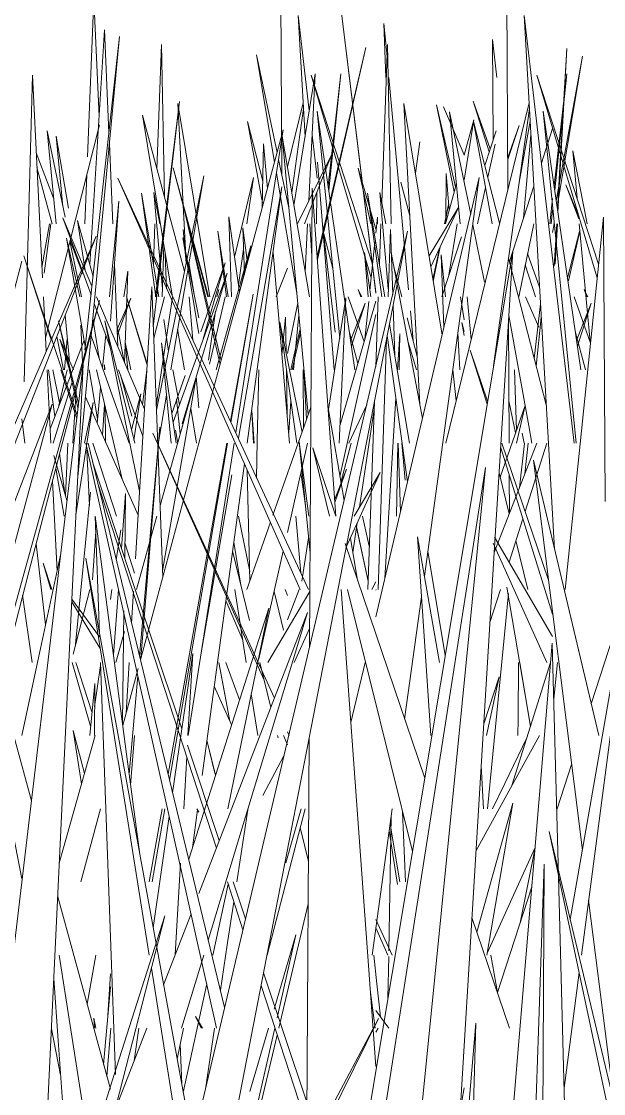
# Model space of a CAD drawing. Header units: millimetres. Extents: x -9575 to 27274, y -4387 to 11354.
# Drawn here: x -7064.97 to -7043, y 3075.11 to 3115.56 of the extents above; entities that cross this region are included whole.
import ezdxf

# ---------------------------------------------------------------- set-up
doc = ezdxf.new("R2010")
doc.units = ezdxf.units.MM
doc.layers.add('G-IMPT', color=8, linetype='Continuous', lineweight=9)

# ---------------------------------------------------------------- blocks, each defined once
blk = doc.blocks.new('Grass Array - 25_dwg-439225-North')
at = {"layer": 'G-IMPT'}
for p, q in [((-7062.48, 3110.453), (-7062.242, 3116.428)), ((-7062.041, 3111.981), (-7062.242, 3116.428)), ((-7052.11, 3109.515), (-7052.932, 3116.185)), ((-7052.115, 3109.533), (-7052.932, 3116.185)), ((-7051.172, 3114.236), (-7051.287, 3115.482)), ((-7051.212, 3113.449), (-7051.287, 3115.482)), ((-7062.394, 3106.389), (-7061.834, 3115.25)), ((-7061.671, 3111.364), (-7061.834, 3115.25)), ((-7053.809, 3106.694), (-7051.971, 3114.581)), ((-7053.801, 3106.583), (-7051.971, 3114.581)), ((-7056.1, 3114.301), (-7055.413, 3110.258)), ((-7056.1, 3114.301), (-7055.318, 3110.612)), ((-7055.318, 3110.612), (-7056.1, 3114.301)), ((-7054.685, 3108.616), (-7053.885, 3113.589)), ((-7054.124, 3108.799), (-7053.885, 3113.589)), ((-7050.361, 3105.432), (-7051.099, 3113.449)), ((-7048.409, 3107.931), (-7048.807, 3112.151)), ((-7048.014, 3108.287), (-7048.807, 3112.151)), ((-7059.287, 3105.241), (-7060.405, 3112.031)), ((-7058.817, 3106.131), (-7060.405, 3112.031)), ((-7048.258, 3109.577), (-7047.894, 3111.849)), ((-7048.258, 3110.515), (-7047.894, 3111.849)), ((-7063.661, 3107.931), (-7064.001, 3111.441)), ((-7063.327, 3108.176), (-7064.001, 3111.441)), ((-7047.05, 3111.439), (-7047.479, 3110.128)), ((-7047.479, 3110.128), (-7047.05, 3111.439)), ((-7046.616, 3110.425), (-7046.179, 3111.635)), ((-7046.615, 3110.351), (-7046.179, 3111.635)), ((-7061.527, 3107.931), (-7061.653, 3110.952)), ((-7047.089, 3110.935), (-7047.365, 3109.682)), ((-7063.755, 3108.894), (-7064.411, 3110.601)), ((-7054.552, 3107.931), (-7053.273, 3110.526)), ((-7054.282, 3107.931), (-7053.273, 3110.526)), ((-7044, 3108.896), (-7044.162, 3110.682)), ((-7043.622, 3107.931), (-7044.162, 3110.682)), ((-7055.262, 3110.351), (-7054.876, 3108.527)), ((-7054.876, 3108.527), (-7055.262, 3110.351)), ((-7053.8, 3110.258), (-7053.172, 3102.413)), ((-7063.814, 3107.931), (-7064.384, 3110.051)), ((-7062.58, 3107.931), (-7062.507, 3109.778)), ((-7057.912, 3105.172), (-7059.242, 3110.035)), ((-7057.939, 3105.172), (-7059.242, 3110.035)), ((-7055.342, 3109.841), (-7054.573, 3105.313)), ((-7051.596, 3107.731), (-7052.258, 3110.029)), ((-7051.788, 3107.931), (-7052.258, 3110.029)), ((-7050.644, 3109.495), (-7050.311, 3108.231)), ((-7048.965, 3107.931), (-7048.551, 3109.444)), ((-7047.451, 3109.293), (-7047.752, 3107.931)), ((-7053.817, 3109.126), (-7053.835, 3107.931)), ((-7053.835, 3107.931), (-7053.817, 3109.126)), ((-7051.596, 3105.308), (-7052.077, 3109.222)), ((-7051.596, 3105.347), (-7052.07, 3109.191)), ((-7057.432, 3102.769), (-7058.877, 3108.69)), ((-7057.471, 3102.624), (-7058.877, 3108.69)), ((-7049.584, 3106.714), (-7048.458, 3108.572)), ((-7049.516, 3106.302), (-7048.458, 3108.572)), ((-7048.996, 3107.931), (-7048.846, 3108.65)), ((-7048.989, 3107.931), (-7048.846, 3108.65)), ((-7057.048, 3105.172), (-7057.141, 3108.193)), ((-7056.737, 3105.348), (-7057.141, 3108.193)), ((-7062.56, 3106.165), (-7062.857, 3108.053)), ((-7062.857, 3108.053), (-7062.269, 3105.94)), ((-7056.619, 3107.778), (-7056.557, 3106.014)), ((-7056.619, 3107.778), (-7056.44, 3106.45)), ((-7054.258, 3106.107), (-7054.167, 3107.931)), ((-7048.835, 3105.984), (-7048.523, 3107.931)), ((-7047.49, 3105.731), (-7047.933, 3107.891)), ((-7043.508, 3103.469), (-7043.913, 3107.931)), ((-7062.705, 3105.172), (-7063.14, 3107.276)), ((-7062.656, 3106.038), (-7063.137, 3107.289)), ((-7057.553, 3107.653), (-7057.227, 3105.172)), ((-7057.553, 3107.653), (-7057.168, 3105.172)), ((-7057.168, 3105.172), (-7057.553, 3107.653)), ((-7048.361, 3107.432), (-7049.101, 3105.172)), ((-7049.101, 3105.172), (-7048.361, 3107.432)), ((-7057.619, 3102.413), (-7056.31, 3107.092)), ((-7056.697, 3105.495), (-7056.31, 3107.092)), ((-7049.436, 3105.822), (-7049.19, 3107)), ((-7049.424, 3105.747), (-7049.162, 3107.06)), ((-7058.205, 3103.856), (-7057.285, 3106.459)), ((-7058.109, 3103.59), (-7057.285, 3106.459)), ((-7051.785, 3105.172), (-7052.019, 3106.846)), ((-7051.877, 3105.172), (-7052.019, 3106.846)), ((-7049.132, 3106.757), (-7049.021, 3104.018)), ((-7049.132, 3106.757), (-7048.969, 3105.172)), ((-7048.969, 3105.172), (-7049.132, 3106.757)), ((-7061.331, 3103.283), (-7061.463, 3106.41)), ((-7061.1, 3105.172), (-7060.953, 3106.138)), ((-7061.075, 3102.68), (-7060.953, 3106.138)), ((-7055.354, 3105.172), (-7054.934, 3106.251)), ((-7050.913, 3106.306), (-7050.616, 3105.172)), ((-7050.616, 3105.172), (-7050.913, 3106.306)), ((-7057.591, 3105.172), (-7057.517, 3105.454)), ((-7061.36, 3103.953), (-7060.845, 3105.118)), ((-7061.351, 3103.744), (-7060.845, 3105.118)), ((-7060.227, 3102.614), (-7061.002, 3105.176)), ((-7060.226, 3102.627), (-7061.002, 3105.176)), ((-7059.977, 3103.615), (-7059.573, 3105.172)), ((-7059.881, 3101.051), (-7059.273, 3105.158)), ((-7054.934, 3103.038), (-7054.539, 3104.95)), ((-7052.944, 3100.343), (-7051.596, 3105.006)), ((-7047.997, 3103.568), (-7048.148, 3105.172)), ((-7063.159, 3102.747), (-7063.326, 3104.475)), ((-7057.915, 3102.779), (-7057.64, 3104.631)), ((-7054.702, 3102.413), (-7054.495, 3104.48)), ((-7052.948, 3098.398), (-7051.596, 3104.505)), ((-7050.186, 3103.525), (-7050.289, 3104.644)), ((-7062.65, 3102.413), (-7062.733, 3104.099)), ((-7062.036, 3102.842), (-7062.277, 3104.372)), ((-7061.098, 3102.736), (-7061.367, 3104.13)), ((-7054.998, 3104.409), (-7055.137, 3102.967)), ((-7054.998, 3104.409), (-7054.977, 3103.033)), ((-7054.977, 3103.033), (-7054.998, 3104.409)), ((-7050.41, 3104.383), (-7050.028, 3102.922)), ((-7050.028, 3102.922), (-7050.41, 3104.383)), ((-7058.821, 3102.413), (-7059.075, 3103.952)), ((-7054.755, 3102.413), (-7054.433, 3103.821)), ((-7054.725, 3102.765), (-7054.446, 3103.96)), ((-7063.349, 3102.413), (-7063.24, 3103.582)), ((-7050.065, 3102.413), (-7050.394, 3103.555)), ((-7063.787, 3102.413), (-7063.532, 3101.176)), ((-7063.556, 3101.068), (-7063.251, 3102.413)), ((-7054.967, 3102.413), (-7054.94, 3100.697)), ((-7054.94, 3100.697), (-7054.967, 3102.413)), ((-7054.725, 3102.765), (-7054.807, 3102.413)), ((-7054.338, 3102.413), (-7054.327, 3100.204)), ((-7054.327, 3100.204), (-7054.338, 3102.413)), ((-7054.205, 3100.553), (-7054.316, 3102.413)), ((-7048.686, 3102.413), (-7048.566, 3101.247)), ((-7048.566, 3101.247), (-7048.686, 3102.413)), ((-7046.287, 3100.139), (-7046.363, 3102.413)), ((-7061.235, 3102.227), (-7060.801, 3100.669)), ((-7059.295, 3100.773), (-7058.787, 3102.209)), ((-7063.032, 3099.654), (-7062.9, 3101.614)), ((-7054.801, 3101.235), (-7054.884, 3100.051)), ((-7046.322, 3100.037), (-7046.571, 3101.251)), ((-7058.367, 3099.654), (-7058.583, 3100.964)), ((-7056.181, 3099.654), (-7056.271, 3100.867)), ((-7056.21, 3099.654), (-7056.271, 3100.867)), ((-7052.615, 3099.654), (-7051.939, 3101.104)), ((-7052.205, 3097.241), (-7051.654, 3100.937)), ((-7063.303, 3097.663), (-7063.226, 3099.654)), ((-7052.909, 3098.171), (-7052.52, 3099.654)), ((-7062.398, 3097.3), (-7062.501, 3099.392)), ((-7051.842, 3095.764), (-7052.093, 3096.895)), ((-7052.46, 3095.528), (-7052.293, 3096.649)), ((-7051.889, 3094.446), (-7052.336, 3096.553)), ((-7051.889, 3094.446), (-7052.319, 3096.473))]:
    blk.add_line(p, q, dxfattribs=at)
blk = doc.blocks.new('Grass Array - 25_dwg-V17-North')
at = {"layer": 'G-IMPT'}
for p, q in [((-7052.11, 3109.515), (-7052.932, 3116.185)), ((-7052.115, 3109.533), (-7052.932, 3116.185)), ((-7053.521, 3107.931), (-7051.971, 3114.581)), ((-7053.492, 3107.931), (-7051.971, 3114.581)), ((-7058.864, 3108.651), (-7059.242, 3110.035)), ((-7058.862, 3108.614), (-7059.242, 3110.035)), ((-7051.738, 3106.464), (-7052.077, 3109.222)), ((-7051.731, 3106.443), (-7052.07, 3109.191)), ((-7060.232, 3102.633), (-7060.988, 3105.13)), ((-7060.23, 3102.641), (-7060.988, 3105.13))]:
    blk.add_line(p, q, dxfattribs=at)
blk = doc.blocks.new('Grass Array - Grass Array-440235-North')
for name in ['Grass Array - 25_dwg-439225-North', 'Grass Array - 25_dwg-V17-North']:
    blk.add_blockref(name, (0, 0))
blk = doc.blocks.new('Grass Array - 25_dwg-V27-North')
at = {"layer": 'G-IMPT'}
for p, q in [((-7059.487, 3108.62), (-7059.01, 3112.543)), ((-7059.471, 3108.559), (-7059.01, 3112.543)), ((-7059.993, 3104.04), (-7059.62, 3107.265)), ((-7059.907, 3105.172), (-7059.638, 3107.376))]:
    blk.add_line(p, q, dxfattribs=at)
blk = doc.blocks.new('Grass Array - 25_dwg-V31-North')
at = {"layer": 'G-IMPT'}
for p, q in [((-7059.487, 3108.62), (-7059.01, 3112.543)), ((-7059.471, 3108.559), (-7059.01, 3112.543)), ((-7059.993, 3104.04), (-7059.62, 3107.265)), ((-7059.907, 3105.172), (-7059.638, 3107.376)), ((-7060.402, 3101.102), (-7060.242, 3102.413))]:
    blk.add_line(p, q, dxfattribs=at)
blk = doc.blocks.new('Grass Array - 25_dwg-V35-North')
at = {"layer": 'G-IMPT'}
for p, q in [((-7059.993, 3104.04), (-7059.01, 3112.543)), ((-7059.907, 3105.172), (-7059.01, 3112.543)), ((-7060.402, 3101.102), (-7060.242, 3102.413))]:
    blk.add_line(p, q, dxfattribs=at)
blk = doc.blocks.new('Grass Array - Grass Array-440908-North')
for name in ['Grass Array - 25_dwg-V27-North', 'Grass Array - 25_dwg-V31-North', 'Grass Array - 25_dwg-V35-North', 'Grass Array - 25_dwg-V35-North']:
    blk.add_blockref(name, (0, 0))
blk = doc.blocks.new('Grass Array - 25_dwg-V18-North')
at = {"layer": 'G-IMPT'}
for p, q in [((-6307.125, 3109.977), (-6306.879, 3114.546)), ((-6307.125, 3110.26), (-6306.879, 3114.546)), ((-6307.352, 3106.328), (-6307.26, 3107.931)), ((-6307.318, 3106.406), (-6307.236, 3107.931))]:
    blk.add_line(p, q, dxfattribs=at)
blk = doc.blocks.new('Grass Array - 25_dwg-V41-North')
at = {"layer": 'G-IMPT'}
for p, q in [((-7055.176, 3116.683), (-7055.143, 3109.786)), ((-7054.108, 3112.201), (-7054.529, 3115.791)), ((-7054.267, 3111.21), (-7054.529, 3115.791)), ((-7059.856, 3109.991), (-7059.686, 3114.687)), ((-7059.57, 3108.927), (-7059.686, 3114.687)), ((-7047.164, 3111.092), (-7047.187, 3114.884)), ((-7047.022, 3113.449), (-7047.187, 3114.884)), ((-7044.604, 3110.748), (-7044.385, 3114.546)), ((-7044.592, 3110.713), (-7044.385, 3114.546)), ((-7044.784, 3108.79), (-7043.797, 3114.247)), ((-7044.754, 3108.587), (-7043.797, 3114.247)), ((-7051.718, 3106.4), (-7054.041, 3113.534)), ((-7051.771, 3105.885), (-7054.041, 3113.534)), ((-7053.397, 3109.357), (-7052.911, 3113.585)), ((-7053.373, 3109.196), (-7052.911, 3113.585)), ((-7047.275, 3110.751), (-7047.921, 3112.557)), ((-7047.311, 3110.643), (-7047.921, 3112.557)), ((-7058.748, 3106.476), (-7059.067, 3112.468)), ((-7057.858, 3105.172), (-7059.067, 3112.468)), ((-7054.932, 3110.073), (-7054.34, 3112.489)), ((-7054.769, 3109.112), (-7054.328, 3112.279)), ((-7052.958, 3103.601), (-7053.807, 3112.172)), ((-7052.384, 3102.413), (-7053.807, 3112.172)), ((-7048.586, 3109.317), (-7049.306, 3112.411)), ((-7048.636, 3109.133), (-7049.306, 3112.411)), ((-7049.041, 3112.346), (-7048.258, 3110.536)), ((-7055.86, 3109.542), (-7056.434, 3111.79)), ((-7055.877, 3108.719), (-7056.434, 3111.79)), ((-7046.186, 3109.491), (-7045.771, 3111.796)), ((-7045.346, 3110.221), (-7044.92, 3111.527)), ((-7063.199, 3108.52), (-7063.661, 3111.238)), ((-7063.411, 3108.586), (-7063.661, 3111.238)), ((-7053.809, 3109.651), (-7054, 3111.28)), ((-7050.102, 3109.844), (-7049.935, 3111.019)), ((-7046.022, 3108.143), (-7045.742, 3111.286)), ((-7044.736, 3108.459), (-7044.617, 3110.521)), ((-7044.72, 3108.35), (-7044.605, 3110.48)), ((-7048.946, 3108.003), (-7048.935, 3109.821)), ((-7048.824, 3108.447), (-7048.935, 3109.821)), ((-7056.925, 3106.672), (-7056.217, 3109.674)), ((-7056.458, 3107.931), (-7056.217, 3109.674)), ((-7046.554, 3106.509), (-7045.631, 3109.345)), ((-7044.425, 3109.393), (-7043.93, 3108.118)), ((-7044.425, 3109.393), (-7043.942, 3108.247)), ((-7060.438, 3109.083), (-7059.894, 3105.172)), ((-7060.438, 3109.083), (-7059.78, 3105.172)), ((-7059.972, 3109.108), (-7059.75, 3107.931)), ((-7059.972, 3109.108), (-7059.652, 3105.479)), ((-7051.596, 3107.574), (-7051.535, 3108.174)), ((-7051.533, 3107.931), (-7051.535, 3108.174)), ((-7064.196, 3106.285), (-7063.91, 3107.931)), ((-7064.11, 3106.068), (-7063.858, 3107.931)), ((-7059.986, 3106.4), (-7059.931, 3107.931)), ((-7054.01, 3106.706), (-7054.08, 3107.931)), ((-7053.127, 3103.834), (-7053.607, 3107.931)), ((-7046.201, 3105.172), (-7045.634, 3107.931)), ((-7044.92, 3107.605), (-7044.865, 3107.931)), ((-7044.36, 3105.886), (-7043.891, 3107.689)), ((-7053.22, 3106.245), (-7053.562, 3107.546)), ((-7044.322, 3105.774), (-7043.887, 3107.644)), ((-7059.662, 3105.172), (-7059.596, 3107.122)), ((-7056.776, 3105.624), (-7056.591, 3106.967)), ((-7051.819, 3105.417), (-7051.631, 3107.235)), ((-7065.314, 3105.172), (-7064.951, 3106.521)), ((-7059.495, 3105.471), (-7059.543, 3106.798)), ((-7045.414, 3105.543), (-7045.865, 3106.806)), ((-7045.566, 3105.172), (-7045.952, 3106.383)), ((-7052.154, 3105.172), (-7052.255, 3105.446)), ((-7052.123, 3105.172), (-7052.255, 3105.446)), ((-7057.877, 3102.636), (-7057.279, 3105.172)), ((-7052.039, 3103.473), (-7052.64, 3105.172)), ((-7052.546, 3103.525), (-7051.999, 3104.934)), ((-7052.514, 3103.307), (-7051.999, 3104.934)), ((-7052.009, 3103.58), (-7051.863, 3104.995)), ((-7045.938, 3105.172), (-7045.444, 3104.029)), ((-7063.638, 3103.679), (-7063.38, 3102.413)), ((-7063.38, 3102.413), (-7063.638, 3103.679)), ((-7052.276, 3102.654), (-7052.597, 3103.875)), ((-7045.999, 3099.654), (-7046.064, 3100.027)), ((-7045.994, 3099.654), (-7046.064, 3100.027))]:
    blk.add_line(p, q, dxfattribs=at)
blk = doc.blocks.new('Grass Array - Grass Array-V47-North')
for name, p in [('Grass Array - 25_dwg-V41-North', (0, 0)), ('Grass Array - 25_dwg-V18-North', (-737.506, 0)), ('Grass Array - 25_dwg-V18-North', (-737.506, 0)), ('Grass Array - 25_dwg-V18-North', (-737.506, 0))]:
    blk.add_blockref(name, p)
blk = doc.blocks.new('Grass Array - 25_dwg-V48-North')
at = {"layer": 'G-IMPT'}
for p, q in [((-7046.646, 3116.683), (-7046.61, 3109.226)), ((-7044.597, 3103.834), (-7045.999, 3115.791)), ((-7044.849, 3095.65), (-7045.999, 3115.791)), ((-7062.845, 3098.382), (-7061.27, 3114.996)), ((-7062.576, 3103.156), (-7061.27, 3114.996)), ((-7051.371, 3108.735), (-7051.156, 3114.687)), ((-7051.019, 3107.931), (-7051.156, 3114.687)), ((-7064.864, 3101.962), (-7064.557, 3113.535)), ((-7064.176, 3105.89), (-7064.557, 3113.535)), ((-7043.188, 3106.4), (-7045.511, 3113.534)), ((-7043.241, 3105.885), (-7045.511, 3113.534)), ((-7044.867, 3109.357), (-7044.381, 3113.585)), ((-7044.843, 3109.196), (-7044.381, 3113.585)), ((-7059.993, 3104.04), (-7059.01, 3112.543)), ((-7059.907, 3105.172), (-7059.01, 3112.543)), ((-7049.931, 3101.099), (-7050.537, 3112.468)), ((-7049.089, 3103.729), (-7050.537, 3112.468)), ((-7048.956, 3099.654), (-7045.81, 3112.489)), ((-7047.151, 3102.567), (-7045.798, 3112.279)), ((-7044.037, 3099.654), (-7045.277, 3112.172)), ((-7043.854, 3102.413), (-7045.277, 3112.172)), ((-7046.923, 3107.951), (-7047.904, 3111.79)), ((-7047.204, 3107.931), (-7047.904, 3111.79)), ((-7062.029, 3111.666), (-7064.064, 3103.628)), ((-7058.272, 3099.654), (-7055.086, 3111.472)), ((-7056.883, 3100.054), (-7055.086, 3111.472)), ((-7055.881, 3108.522), (-7055.83, 3110.942)), ((-7055.683, 3109.255), (-7055.83, 3110.942)), ((-7054.099, 3105.172), (-7055.131, 3111.238)), ((-7054.142, 3100.731), (-7055.131, 3111.238)), ((-7059.875, 3100.895), (-7058.09, 3109.732)), ((-7059.337, 3102.413), (-7058.09, 3109.732)), ((-7054.449, 3094.136), (-7061.331, 3109.653)), ((-7056.282, 3098.757), (-7061.331, 3109.653)), ((-7056.784, 3099.84), (-7055.14, 3109.319)), ((-7056.45, 3099.654), (-7055.14, 3109.319)), ((-7050.256, 3098.781), (-7047.687, 3109.674)), ((-7049.762, 3094.637), (-7047.687, 3109.674)), ((-7053.996, 3109.274), (-7054.057, 3098.402)), ((-7053.996, 3109.274), (-7053.099, 3096.895)), ((-7051.907, 3109.083), (-7051.364, 3105.172)), ((-7051.907, 3109.083), (-7051.25, 3105.172)), ((-7051.442, 3109.108), (-7051.22, 3107.931)), ((-7051.442, 3109.108), (-7051.122, 3105.479)), ((-7045.03, 3107.931), (-7044.92, 3108.888)), ((-7061.649, 3105.172), (-7061.298, 3108.776)), ((-7061.613, 3104.254), (-7061.298, 3108.776)), ((-7062.345, 3105.254), (-7063.407, 3108.152)), ((-7062.309, 3105.577), (-7063.407, 3108.152)), ((-7044.976, 3107.931), (-7044.92, 3108.46)), ((-7044.453, 3094.136), (-7043.005, 3108.174)), ((-7042.935, 3097.452), (-7043.005, 3108.174)), ((-7058.863, 3107.713), (-7058.753, 3106.452)), ((-7051.456, 3106.4), (-7051.401, 3107.931)), ((-7051.132, 3105.172), (-7051.046, 3107.718)), ((-7050.958, 3105.266), (-7051.046, 3107.718)), ((-7066.737, 3096.895), (-7062.153, 3107.466)), ((-7066.298, 3096.9), (-7062.153, 3107.466)), ((-7064.459, 3048), (-7050.397, 3107.644)), ((-7062.769, 3105.172), (-7063.274, 3107.383)), ((-7062.543, 3103.156), (-7063.274, 3107.383)), ((-7058.273, 3104.38), (-7058.876, 3107.397)), ((-7058.273, 3103.784), (-7058.876, 3107.397)), ((-7052.423, 3097.211), (-7050.397, 3107.644)), ((-7052.711, 3069.306), (-7046.427, 3106.897)), ((-7047.073, 3096.341), (-7046.427, 3106.897)), ((-7062.871, 3100.699), (-7064.885, 3106.715)), ((-7063.853, 3103.545), (-7064.885, 3106.715)), ((-7058.649, 3106.451), (-7058.437, 3105.203)), ((-7058.437, 3105.203), (-7058.649, 3106.451)), ((-7054.85, 3099.654), (-7055.474, 3106.848)), ((-7051.015, 3106.845), (-7049.832, 3100.578)), ((-7045.157, 3101.043), (-7046.585, 3106.63)), ((-7059.247, 3100.447), (-7057.211, 3106.067)), ((-7058.908, 3100.378), (-7057.211, 3106.067)), ((-7060.668, 3095.289), (-7060.05, 3105.547)), ((-7059.638, 3094.588), (-7060.05, 3105.547)), ((-7057.079, 3100.476), (-7056.229, 3105.278)), ((-7057.061, 3100.437), (-7056.229, 3105.278)), ((-7043.623, 3105.172), (-7043.725, 3105.446)), ((-7043.593, 3105.172), (-7043.725, 3105.446)), ((-7077.774, 3048.158), (-7062.03, 3105.037)), ((-7064.686, 3094.796), (-7062.03, 3105.037)), ((-7064.038, 3103.118), (-7064.141, 3105.172)), ((-7061.617, 3103.269), (-7062.225, 3104.927)), ((-7060.328, 3100.929), (-7062.136, 3105.172)), ((-7058.64, 3105.172), (-7058.496, 3103.536)), ((-7053.377, 3100.92), (-7052.72, 3105.13)), ((-7052.976, 3099.654), (-7052.72, 3105.13)), ((-7051.583, 3102.896), (-7051.501, 3105.172)), ((-7050.873, 3102.936), (-7050.942, 3104.837)), ((-7048.258, 3104.302), (-7048.4, 3105.172)), ((-7045.615, 3102.836), (-7045.377, 3104.908)), ((-7043.494, 3103.43), (-7044.109, 3105.172)), ((-7044.016, 3103.525), (-7043.469, 3104.934)), ((-7043.984, 3103.307), (-7043.469, 3104.934)), ((-7045.82, 3100.303), (-7046.576, 3104.468)), ((-7062.817, 3101.149), (-7063.571, 3104.265)), ((-7062.837, 3100.982), (-7063.571, 3104.265)), ((-7061.819, 3104.262), (-7060.515, 3097.839)), ((-7061.819, 3104.262), (-7060.697, 3099.654)), ((-7060.697, 3099.654), (-7061.819, 3104.262)), ((-7059.424, 3103.128), (-7059.601, 3104.316)), ((-7055.218, 3104.218), (-7054.58, 3099.654)), ((-7055.218, 3104.218), (-7054.374, 3100.073)), ((-7054.374, 3100.073), (-7055.218, 3104.218)), ((-7051.077, 3104.144), (-7050.321, 3099.654)), ((-7048.258, 3103.866), (-7048.343, 3104.209)), ((-7048.258, 3103.71), (-7048.343, 3104.209)), ((-7046.586, 3104.298), (-7046.564, 3099.654)), ((-7045.542, 3102.551), (-7045.348, 3104.396)), ((-7060.901, 3099.654), (-7062.341, 3103.699)), ((-7061.91, 3102.489), (-7061.789, 3103.737)), ((-7051.161, 3103.709), (-7050.395, 3098.191)), ((-7050.688, 3103.779), (-7050.771, 3102.413)), ((-7050.688, 3103.779), (-7050.712, 3102.413)), ((-7050.712, 3102.413), (-7050.688, 3103.779)), ((-7048.417, 3102.413), (-7048.493, 3103.831)), ((-7044.597, 3103.834), (-7044.107, 3099.654)), ((-7043.683, 3102.413), (-7044.067, 3103.875)), ((-7063.893, 3100.193), (-7062.608, 3103.533)), ((-7063.161, 3102.43), (-7063.528, 3103.575)), ((-7063.01, 3102.413), (-7063.528, 3103.575)), ((-7060.956, 3102.413), (-7061.05, 3103.463)), ((-7060.846, 3102.413), (-7061.05, 3103.463)), ((-7059.686, 3103.433), (-7059.325, 3099.654)), ((-7059.686, 3103.433), (-7059.13, 3099.654)), ((-7051.505, 3094.136), (-7051.186, 3103.581)), ((-7051.583, 3102.896), (-7051.596, 3102.529)), ((-7048.03, 3103.161), (-7047.393, 3101.12)), ((-7048.03, 3103.161), (-7047.373, 3101.235)), ((-7047.373, 3101.235), (-7048.03, 3103.161)), ((-7062.642, 3102.624), (-7068.717, 3051.457)), ((-7063.866, 3099.654), (-7064.003, 3102.413)), ((-7063.949, 3102.413), (-7063.715, 3100.655)), ((-7062.886, 3100.574), (-7063.484, 3102.413)), ((-7062.642, 3102.624), (-7063.116, 3092.716)), ((-7062.096, 3100.573), (-7062.415, 3102.413)), ((-7061.174, 3098.295), (-7062.14, 3102.413)), ((-7061.837, 3102.413), (-7061.84, 3102.613)), ((-7061.84, 3102.613), (-7061.824, 3102.413)), ((-7061.824, 3102.413), (-7061.84, 3102.613)), ((-7060.389, 3099.919), (-7061.303, 3102.413)), ((-7060.402, 3101.102), (-7060.242, 3102.413)), ((-7059.011, 3101.099), (-7059.252, 3102.413)), ((-7056.068, 3099.728), (-7056.011, 3102.413)), ((-7063.778, 3099.654), (-7063.036, 3102.038)), ((-7058.378, 3102.141), (-7059.74, 3097.303)), ((-7059.74, 3097.303), (-7058.378, 3102.141)), ((-7058.378, 3102.141), (-7059.648, 3094.841)), ((-7058.376, 3102.163), (-7058.273, 3100.986)), ((-7062.113, 3100.401), (-7061.983, 3101.742)), ((-7060.569, 3096.937), (-7062.559, 3101.401)), ((-7060.819, 3100.156), (-7060.465, 3101.516)), ((-7060.724, 3099.765), (-7060.465, 3101.516)), ((-7059.8, 3099.691), (-7059.498, 3101.467)), ((-7058.978, 3100.009), (-7059.117, 3101.312)), ((-7051.644, 3101.225), (-7051.901, 3094.136)), ((-7050.836, 3101.363), (-7051.252, 3094.556)), ((-7063.812, 3101.121), (-7066.356, 3094.538)), ((-7063.812, 3101.121), (-7066.104, 3092.612)), ((-7062.913, 3096.949), (-7062.266, 3101.183)), ((-7062.593, 3099.654), (-7062.266, 3101.183)), ((-7061.912, 3099.95), (-7061.832, 3101.099)), ((-7061.797, 3099.693), (-7061.817, 3101.035)), ((-7054.042, 3101.014), (-7055.479, 3096.93)), ((-7052.793, 3097.483), (-7053.401, 3101.063)), ((-7046.9, 3098.375), (-7045.961, 3101.078)), ((-7046.286, 3099.654), (-7045.96, 3101.074)), ((-7064.846, 3099.654), (-7064.951, 3100.564)), ((-7060.512, 3091.622), (-7059.751, 3100.255)), ((-7060.461, 3091.537), (-7059.751, 3100.255)), ((-7055.424, 3090.026), (-7060.013, 3100.029)), ((-7055.813, 3090.714), (-7060.013, 3100.029)), ((-7059.153, 3100.142), (-7059.074, 3099.654)), ((-7059.153, 3100.142), (-7059.062, 3099.654)), ((-7059.062, 3099.654), (-7059.153, 3100.142)), ((-7045.82, 3100.303), (-7045.702, 3099.654)), ((-7061.355, 3094.354), (-7062.54, 3099.654)), ((-7057.302, 3078.356), (-7062.456, 3099.654)), ((-7061.389, 3096.895), (-7062.272, 3099.654)), ((-7060.477, 3091.476), (-7058.273, 3099.653)), ((-7059.433, 3087.164), (-7057.224, 3099.654)), ((-7056.946, 3099.654), (-7058.683, 3088.618)), ((-7057.977, 3095.102), (-7057.195, 3099.654)), ((-7056.068, 3099.728), (-7056.097, 3098.337)), ((-7054.174, 3099.654), (-7054.934, 3096.278)), ((-7054.074, 3095.498), (-7054.484, 3099.696)), ((-7054.122, 3096.895), (-7054.484, 3099.696)), ((-7050.761, 3099.654), (-7050.811, 3096.895)), ((-7050.811, 3096.895), (-7050.761, 3099.654)), ((-7050.661, 3097.064), (-7050.755, 3099.654)), ((-7050.609, 3099.654), (-7050.486, 3098.257)), ((-7047.123, 3095.521), (-7045.519, 3099.654)), ((-7046.834, 3099.654), (-7045.084, 3094.519)), ((-7045.084, 3094.519), (-7046.834, 3099.654)), ((-7046.174, 3097.965), (-7045.981, 3099.654)), ((-7045.847, 3099.654), (-7045.969, 3098.494)), ((-7045.957, 3097.08), (-7045.141, 3099.654)), ((-7063.252, 3097.49), (-7063.753, 3099.184)), ((-7063.529, 3099.257), (-7063.329, 3097.751)), ((-7053.34, 3096.895), (-7053.978, 3099.474)), ((-7053.103, 3096.895), (-7053.978, 3099.474)), ((-7046.881, 3099.482), (-7044.92, 3093.203)), ((-7058.915, 3088.879), (-7062.285, 3098.947)), ((-7058.15, 3087.112), (-7056.554, 3098.883)), ((-7050.256, 3098.781), (-7051.596, 3093.097)), ((-7045.648, 3099.007), (-7043.798, 3084.295)), ((-7045.648, 3099.007), (-7043.516, 3090.053)), ((-7043.174, 3088.618), (-7045.648, 3099.007)), ((-7063.364, 3096.895), (-7063.672, 3098.707)), ((-7057.024, 3098.455), (-7058.216, 3091.59)), ((-7056.445, 3098.636), (-7056.348, 3094.459)), ((-7056.282, 3098.757), (-7054.14, 3094.136)), ((-7055.406, 3048), (-7047.448, 3098.738)), ((-7054.424, 3098.544), (-7054.249, 3097.287)), ((-7054.094, 3091.964), (-7054.057, 3098.402)), ((-7053.146, 3097.539), (-7052.701, 3098.672)), ((-7053.137, 3097.419), (-7052.701, 3098.672)), ((-7052.708, 3095.732), (-7051.433, 3098.548)), ((-7052.409, 3096.895), (-7051.433, 3098.548)), ((-7048.334, 3089.846), (-7047.448, 3098.738)), ((-7046.556, 3096.983), (-7046.939, 3098.533)), ((-7046.558, 3098.447), (-7046.551, 3096.996)), ((-7063.625, 3094.825), (-7063.795, 3098.232)), ((-7061.547, 3096.461), (-7062.077, 3098.089)), ((-7062.366, 3097.8), (-7062.925, 3092.063)), ((-7061.042, 3097.759), (-7061.196, 3095.695)), ((-7061.042, 3097.759), (-7061.074, 3095.331)), ((-7052.423, 3097.211), (-7061.872, 3048.562)), ((-7061.03, 3088.112), (-7062.186, 3096.901)), ((-7062.025, 3092.477), (-7062.186, 3096.901)), ((-7060.631, 3094.136), (-7059.855, 3096.895)), ((-7056.356, 3094.806), (-7056.774, 3096.895)), ((-7054.424, 3094.748), (-7054.61, 3096.895)), ((-7046.564, 3095.163), (-7046.045, 3096.803)), ((-7061.547, 3096.461), (-7057.612, 3084.372)), ((-7061.391, 3095.253), (-7061.224, 3096.381)), ((-7055.572, 3096.667), (-7056.462, 3094.136)), ((-7047.073, 3096.341), (-7049.066, 3063.788)), ((-7062.291, 3094.498), (-7062.165, 3096.316)), ((-7054.387, 3094.444), (-7054.131, 3096.086)), ((-7052.281, 3094.472), (-7052.553, 3096.074)), ((-7049.521, 3088.618), (-7050.022, 3096.112)), ((-7049.19, 3091.377), (-7050.022, 3096.112)), ((-7044.92, 3092.358), (-7047.118, 3096.108)), ((-7045.851, 3094.136), (-7046.307, 3095.976)), ((-7064.06, 3092.793), (-7064.411, 3095.857)), ((-7060.701, 3094.747), (-7061.067, 3095.889)), ((-7056.361, 3092.963), (-7057.002, 3095.585)), ((-7056.957, 3095.913), (-7056.687, 3094.298)), ((-7055.091, 3095.583), (-7056.007, 3091.513)), ((-7050.904, 3090.415), (-7052.753, 3095.863)), ((-7048.975, 3091.652), (-7049.634, 3095.568)), ((-7045.14, 3091.377), (-7047.162, 3095.875)), ((-7043.831, 3080.341), (-7041.822, 3095.66)), ((-7043.291, 3087.207), (-7041.822, 3095.66)), ((-7064.249, 3091.906), (-7063.497, 3095.427)), ((-7063.866, 3094.136), (-7064.153, 3095.122)), ((-7064.153, 3095.122), (-7063.828, 3094.136)), ((-7058.511, 3073.227), (-7062.543, 3095.313)), ((-7061.171, 3086.741), (-7062.543, 3095.313)), ((-7064.686, 3094.796), (-7075.588, 3052.752)), ((-7057.977, 3095.102), (-7059.378, 3086.936)), ((-7061.355, 3094.354), (-7057.604, 3077.582)), ((-7051.746, 3094.136), (-7051.596, 3094.42)), ((-7064.572, 3091.377), (-7064.933, 3093.915)), ((-7063.023, 3091.687), (-7062.385, 3094.136)), ((-7061.613, 3093.751), (-7061.556, 3094.136)), ((-7061.313, 3094.136), (-7061.498, 3091.665)), ((-7060.742, 3094.069), (-7060.814, 3092.871)), ((-7056.484, 3091.377), (-7056.919, 3094.136)), ((-7055.666, 3091.377), (-7054.082, 3094.061)), ((-7055.084, 3092.601), (-7055.434, 3094.06)), ((-7054.934, 3093.904), (-7055.016, 3094.136)), ((-7054.934, 3092.983), (-7054.482, 3094.136)), ((-7052.899, 3094.136), (-7051.596, 3076.141)), ((-7050.213, 3084.249), (-7052.658, 3094.136)), ((-7051.596, 3094.108), (-7051.583, 3094.136)), ((-7047.378, 3085.859), (-7046.583, 3093.986)), ((-7047.285, 3092.889), (-7046.889, 3094.136)), ((-7046.643, 3094.215), (-7045.752, 3088.975)), ((-7043.46, 3089.816), (-7042.126, 3093.912)), ((-7062.004, 3091.908), (-7063.07, 3093.67)), ((-7062.02, 3092.35), (-7063.065, 3093.764)), ((-7057.255, 3093.718), (-7056.617, 3092.221)), ((-7050.507, 3089.243), (-7049.871, 3093.852)), ((-7061.101, 3093.321), (-7061.158, 3089.079)), ((-7058.273, 3082.666), (-7054.171, 3093.263)), ((-7058.192, 3085.418), (-7055.639, 3093.431)), ((-7057.176, 3085.859), (-7055.639, 3093.431)), ((-7056.634, 3085.142), (-7054.171, 3093.263)), ((-7065.024, 3052.752), (-7063.116, 3092.716)), ((-7061.408, 3091.377), (-7061.08, 3092.544)), ((-7054.679, 3091.377), (-7054.09, 3092.68)), ((-7064.249, 3091.906), (-7064.952, 3088.618)), ((-7047.243, 3064.638), (-7044.934, 3092.103)), ((-7044.726, 3084.241), (-7044.934, 3092.103)), ((-7059.263, 3086.459), (-7058.506, 3091.717)), ((-7058.686, 3088.618), (-7058.506, 3091.717)), ((-7062.359, 3088.969), (-7063.061, 3091.377)), ((-7062.92, 3091.377), (-7062.308, 3089.516)), ((-7061.981, 3091.26), (-7062.21, 3089.707)), ((-7061.419, 3075.833), (-7061.985, 3091.377)), ((-7061.146, 3088.994), (-7060.566, 3091.145)), ((-7060.904, 3091.377), (-7061.02, 3089.463)), ((-7057.517, 3091.377), (-7057.419, 3090.853)), ((-7057.103, 3089.161), (-7057.517, 3091.377)), ((-7056.742, 3089.968), (-7057.259, 3091.377)), ((-7055.559, 3089.678), (-7055.974, 3091.377)), ((-7052.002, 3091.377), (-7052.536, 3089.114)), ((-7046.458, 3086.737), (-7044.996, 3091.373)), ((-7046.227, 3089.246), (-7046.213, 3091.377)), ((-7045.758, 3088.955), (-7046.153, 3091.377)), ((-7044.879, 3090.009), (-7044.738, 3091.377)), ((-7064.597, 3086.162), (-7065.838, 3090.691)), ((-7060.578, 3090.878), (-7060.905, 3087.162)), ((-7057.103, 3089.161), (-7057.419, 3090.853)), ((-7046.942, 3090.838), (-7047.519, 3089.061)), ((-7046.942, 3090.838), (-7047.416, 3088.618)), ((-7062.392, 3088.618), (-7062.207, 3090.587)), ((-7062.215, 3088.618), (-7062.207, 3090.587)), ((-7057.043, 3089.025), (-7057.693, 3090.484)), ((-7050.904, 3090.415), (-7049.75, 3087.014)), ((-7056.049, 3088.618), (-7056.297, 3090.19)), ((-7043.174, 3088.618), (-7043.516, 3090.053)), ((-7048.334, 3089.846), (-7051.951, 3053.549)), ((-7066.139, 3089.256), (-7064.951, 3083.213)), ((-7046.227, 3089.246), (-7046.231, 3088.618)), ((-7062.698, 3086.796), (-7063.014, 3088.81)), ((-7062.587, 3087.19), (-7063.014, 3088.81)), ((-7054.869, 3088.618), (-7054.934, 3088.764)), ((-7063.541, 3083.8), (-7062.185, 3088.618)), ((-7063.541, 3083.8), (-7062.185, 3088.618)), ((-7060.851, 3086.745), (-7060.698, 3088.618)), ((-7057.502, 3084.657), (-7058.707, 3088.257)), ((-7057.667, 3087.202), (-7057.97, 3088.446)), ((-7057.648, 3087.125), (-7057.97, 3088.446)), ((-7055.281, 3088.539), (-7055.3, 3088.618)), ((-7055.081, 3088.618), (-7054.934, 3088.274)), ((-7054.202, 3072.844), (-7054.113, 3088.51)), ((-7047.811, 3084.284), (-7045.419, 3088.618)), ((-7046.726, 3086.807), (-7045.889, 3088.541)), ((-7061.03, 3088.112), (-7060.52, 3084.234)), ((-7055.854, 3086.357), (-7055.062, 3087.857)), ((-7058.845, 3085.859), (-7058.732, 3087.813)), ((-7047.615, 3087.497), (-7047.527, 3085.859)), ((-7044.748, 3085.859), (-7044.204, 3087.529)), ((-7043.291, 3087.207), (-7044.253, 3081.676)), ((-7061.171, 3086.741), (-7060.147, 3080.341)), ((-7046.726, 3086.807), (-7047.184, 3085.859)), ((-7062.735, 3083.1), (-7061.992, 3085.859)), ((-7060.152, 3083.1), (-7059.664, 3085.859)), ((-7059.563, 3085.859), (-7060.037, 3083.1)), ((-7058.519, 3084.391), (-7058.325, 3085.823)), ((-7058.273, 3085.736), (-7058.347, 3085.859)), ((-7056.427, 3085.824), (-7056.841, 3083.1)), ((-7055.697, 3080.341), (-7054.267, 3085.859)), ((-7054.987, 3083.823), (-7054.408, 3085.859)), ((-7051.735, 3080.341), (-7050.974, 3085.859)), ((-7047.779, 3081.202), (-7046.421, 3086.075)), ((-7047.401, 3080.341), (-7046.421, 3086.075)), ((-7059.997, 3081.364), (-7059.391, 3085.571)), ((-7058.658, 3083.957), (-7058.192, 3085.418)), ((-7051.105, 3080.505), (-7051.014, 3085.568)), ((-7050.47, 3083.1), (-7050.581, 3085.739)), ((-7056.634, 3085.142), (-7057.919, 3080.905)), ((-7054.452, 3085.146), (-7054.14, 3083.867)), ((-7050.775, 3083.002), (-7051.089, 3085.025)), ((-7050.685, 3083.1), (-7051.054, 3085.28)), ((-7045.045, 3084.996), (-7040.845, 3065.211)), ((-7045.045, 3084.996), (-7043.469, 3078.39)), ((-7045.582, 3084.397), (-7047.39, 3080.405)), ((-7045.583, 3084.382), (-7046.15, 3081.553)), ((-7044.726, 3084.241), (-7044.198, 3064.333)), ((-7058.965, 3083.804), (-7059.164, 3080.363)), ((-7045.455, 3077.467), (-7045.24, 3083.766)), ((-7045.376, 3056.532), (-7045.24, 3083.766)), ((-7057.172, 3083.018), (-7057.747, 3080.341)), ((-7057.199, 3083.1), (-7056.61, 3081.292)), ((-7056.513, 3081.703), (-7056.981, 3083.1)), ((-7047.006, 3078.925), (-7045.707, 3082.915)), ((-7061.613, 3075.274), (-7063.602, 3082.532)), ((-7056.954, 3082.35), (-7057.201, 3080.726)), ((-7054.149, 3082.276), (-7055.255, 3077.582)), ((-7043.56, 3082.407), (-7042.678, 3075.39)), ((-7064.568, 3062.31), (-7059.562, 3081.817)), ((-7061.468, 3075.833), (-7059.562, 3081.817)), ((-7059.605, 3079.222), (-7058.57, 3081.898)), ((-7050.98, 3080.341), (-7051.596, 3081.685)), ((-7047.966, 3081.756), (-7046.55, 3077.582)), ((-7055.435, 3078.304), (-7054.619, 3081.098)), ((-7055.324, 3077.972), (-7054.619, 3081.098)), ((-7051.137, 3080.341), (-7051.596, 3081.361)), ((-7057.461, 3079.012), (-7057.201, 3080.726)), ((-7062.389, 3072.942), (-7063.544, 3080.341)), ((-7062.169, 3080.341), (-7062.492, 3078.484)), ((-7058.09, 3080.341), (-7058.927, 3077.582)), ((-7051.675, 3080.341), (-7051.557, 3079.256)), ((-7051.137, 3078.722), (-7051.109, 3080.279)), ((-7047.251, 3080.341), (-7047.004, 3078.931)), ((-7060.068, 3079.846), (-7058.822, 3072.065)), ((-7063.585, 3077.113), (-7063.749, 3079.455)), ((-7061.613, 3079.637), (-7061.707, 3078.066)), ((-7054.21, 3074.823), (-7055.831, 3079.666)), ((-7044.489, 3075.322), (-7043.917, 3079.684)), ((-7061.613, 3079.141), (-7061.871, 3076.215)), ((-7057.979, 3079.259), (-7058.862, 3075.15)), ((-7055.924, 3079.185), (-7054.505, 3074.823)), ((-7051.421, 3078.006), (-7051.557, 3079.256)), ((-7051.798, 3078.928), (-7051.624, 3077.582)), ((-7051.596, 3078.243), (-7051.109, 3077.582)), ((-7040.337, 3065.265), (-7043.469, 3078.39)), ((-7062.243, 3077.958), (-7062.211, 3077.582)), ((-7062.243, 3077.958), (-7062.169, 3077.582)), ((-7062.169, 3077.582), (-7062.243, 3077.958)), ((-7058.183, 3077.582), (-7058.397, 3078.017)), ((-7058.133, 3077.582), (-7058.397, 3078.017)), ((-7054.616, 3072.065), (-7051.494, 3077.946)), ((-7054.198, 3072.466), (-7051.494, 3077.946)), ((-7049.002, 3063.788), (-7047.818, 3077.775)), ((-7047.97, 3072.416), (-7047.818, 3077.775)), ((-7063.839, 3077.559), (-7063.494, 3075.802)), ((-7061.745, 3075.757), (-7061.597, 3077.582)), ((-7061.308, 3074.823), (-7060.24, 3077.582)), ((-7060.719, 3076.344), (-7060.541, 3077.582)), ((-7059.093, 3076.415), (-7058.856, 3077.582)), ((-7058.028, 3075.277), (-7057.678, 3077.582)), ((-7056.345, 3075.191), (-7055.646, 3077.582)), ((-7056.033, 3074.823), (-7055.411, 3077.582)), ((-7051.596, 3077.426), (-7051.51, 3077.582)), ((-7045.455, 3077.467), (-7046.111, 3058.27)), ((-7063.585, 3077.113), (-7063.426, 3074.823)), ((-7058.92, 3075.467), (-7058.977, 3076.986)), ((-7055.317, 3077.32), (-7055.906, 3074.823)), ((-7061.468, 3075.833), (-7064.355, 3066.772)), ((-7048.258, 3075.325), (-7048.344, 3074.823))]:
    blk.add_line(p, q, dxfattribs=at)
blk = doc.blocks.new('Grass Array - Grass Array-V52-North')
for name in ['Grass Array - 25_dwg-V48-North', 'Grass Array - 25_dwg-V35-North', 'Grass Array - 25_dwg-V35-North', 'Grass Array - 25_dwg-V35-North']:
    blk.add_blockref(name, (0, 0))
blk = doc.blocks.new('Grass Array - Grass Array-V53-North')
blk.add_blockref('Grass Array - 25_dwg-V35-North', (0, 0))
blk.add_blockref('Grass Array - 25_dwg-V35-North', (0, 0))
blk.add_blockref('Grass Array - 25_dwg-V35-North', (0, 0))
blk.add_blockref('Grass Array - 25_dwg-V35-North', (0, 0))

msp = doc.modelspace()

# ---------------------------------------------------------------- block references
for name in ['Grass Array - Grass Array-V47-North', 'Grass Array - Grass Array-V52-North', 'Grass Array - Grass Array-440235-North', 'Grass Array - Grass Array-440908-North', 'Grass Array - Grass Array-V53-North', 'Grass Array - Grass Array-V53-North']:
    msp.add_blockref(name, (0, 0))

doc.saveas('drawing.dxf')
